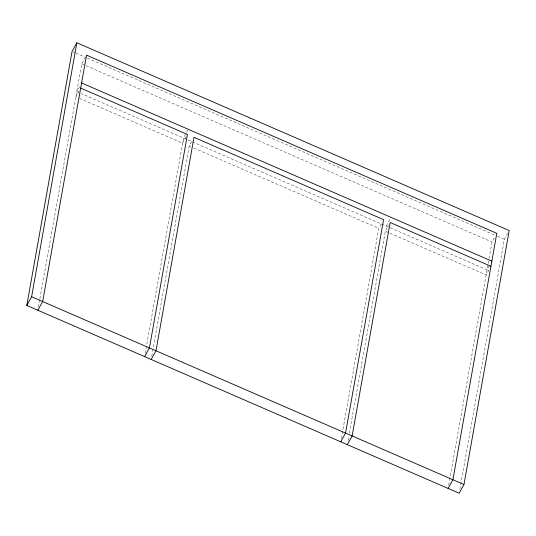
<?xml version="1.0" encoding="UTF-8"?>
<svg xmlns="http://www.w3.org/2000/svg" width="536" height="536" viewBox="0 0 536 536"><rect width="100%" height="100%" fill="white"/><g stroke="black" fill="none" stroke-linecap="round" stroke-linejoin="round"><path stroke-width="0.4" stroke-dasharray="2.68 2.01" d="M38.431 306.947L39.751 299.53M39.898 298.706L81.74 63.838L84.943 58.042M145.202 353.318L183.553 138.02L188.364 129.323M151.762 356.172L189.201 146.013L192.404 140.218M341.338 438.508L378.771 228.349L381.974 222.554M348.045 440.532L348.782 436.411M349.365 433.115L385.33 231.197L388.54 225.401M448.692 485.14L488.912 259.33M489.06 258.506L491.994 242.024L495.204 236.229M459.881 489.12L504.389 239.25L508.001 232.731M79.589 86.571L76.782 91.643L78.323 92.313M79.073 90.993L75.871 96.788L78.939 98.121M186.24 136.64L182.635 143.159L79.71 98.456M386.248 226.058L391.059 217.361M489.448 265.488L487.043 269.836L81.385 93.646M488.933 269.91L486.125 274.981L385.33 231.197M72.809 51.798L75.114 52.796M75.884 53.131L86.631 57.801M87.401 58.136L496.711 235.914M497.482 236.249L504.389 239.25M81.74 63.838L491.994 242.024M189.201 146.013L190.736 146.676M193.804 148.01L378.771 228.349"/><path stroke-width="0.8" d="M26.8 305.446L72.038 51.463L76.849 42.766L509.2 230.554L463.962 484.537L459.151 493.234L26.8 305.446L31.611 296.75L76.849 42.766M37.848 310.244L42.652 301.547L86.544 55.141L496.805 233.334L452.913 479.74L448.103 488.437M144.613 356.614L149.423 347.924L187.446 134.469L80.675 88.092M151.179 359.468L155.983 350.772L194.005 137.316L383.575 219.653L345.553 433.108L340.749 441.805M347.308 444.652L352.118 435.962L390.141 222.507L490.936 266.285M81.593 82.953L491.854 261.139M31.611 296.75L463.962 484.537"/></g></svg>
